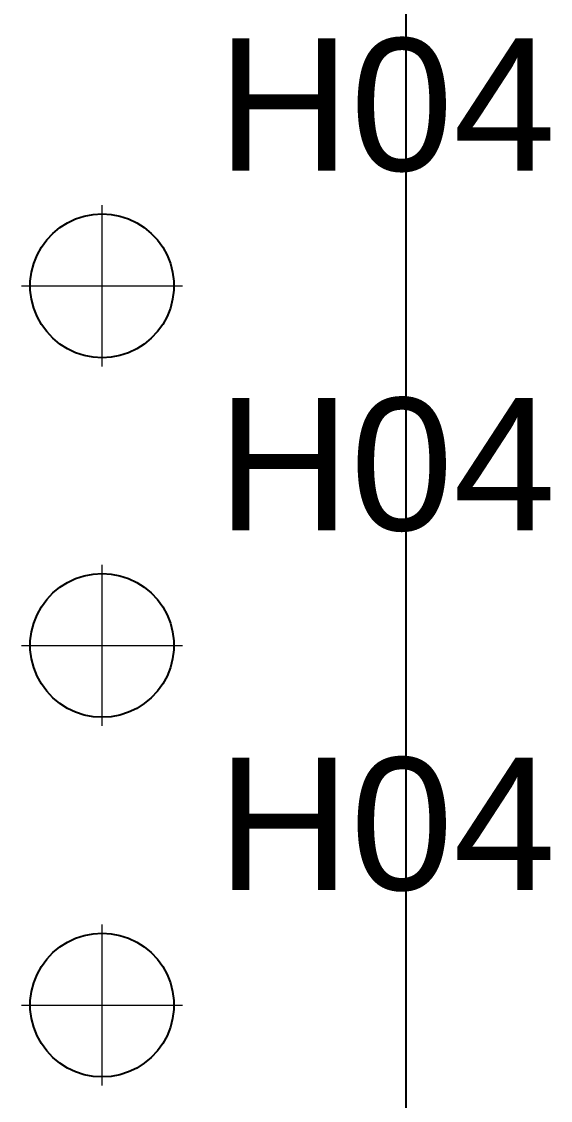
# Paper-space layout '01_三视图' of a CAD drawing. Header units: millimetres. Extents: x 8 to 451, y 8 to 289.
# Drawn here: x 165.56 to 174.76, y 206.8 to 225.55 of the extents above; entities that cross this region are included whole.
import ezdxf

# ---------------------------------------------------------------- set-up
doc = ezdxf.new("R2010")
doc.units = ezdxf.units.MM
doc.linetypes.add('WP_HIDDEN', pattern=[2.3, 1.5, -0.8])
for name, color, linetype, lineweight in [('ANNOTATIONS', 7, 'CONTINUOUS', 18), ('HIDDEN', 7, 'WP_HIDDEN', 13), ('VISIBLE', 7, 'CONTINUOUS', 25)]:
    doc.layers.add(name, color=color, linetype=linetype, lineweight=lineweight)
doc.styles.add('CJK', font='Arial Unicode.ttf')

psp = doc.layouts.new('01_三视图')

# ---------------------------------------------------------------- linework, layer by layer
at = {"layer": 'ANNOTATIONS'}
for p, q in [((166.963, 219.563), (166.963, 222.363)), ((165.563, 220.963), (168.363, 220.963)), ((166.963, 213.313), (166.963, 216.113)), ((165.563, 214.713), (168.363, 214.713)), ((166.963, 207.063), (166.963, 209.863)), ((165.563, 208.463), (168.363, 208.463))]:
    psp.add_line(p, q, dxfattribs=at)
at = {"layer": 'HIDDEN'}
psp.add_lwpolyline([(172.25, 138.75), (172.25, 246.25)], dxfattribs=at)
at = {"layer": 'VISIBLE'}
for points in [[(172.25, 140.25), (172.25, 246.25)], [(166.963, 219.713), (166.806, 219.723), (166.652, 219.752), (166.503, 219.8), (166.36, 219.867), (166.228, 219.951), (166.107, 220.051), (166, 220.166), (165.907, 220.293), (165.832, 220.43), (165.774, 220.576), (165.735, 220.728), (165.715, 220.884), (165.715, 221.041), (165.735, 221.197), (165.774, 221.349), (165.832, 221.495), (165.907, 221.632), (166, 221.759), (166.107, 221.874), (166.228, 221.974), (166.36, 222.058), (166.503, 222.125), (166.652, 222.173), (166.806, 222.203), (166.963, 222.213), (167.119, 222.203), (167.274, 222.173), (167.423, 222.125), (167.565, 222.058), (167.697, 221.974), (167.818, 221.874), (167.926, 221.759), (168.018, 221.632), (168.094, 221.495), (168.152, 221.349), (168.191, 221.197), (168.21, 221.041), (168.21, 220.884), (168.191, 220.728), (168.152, 220.576), (168.094, 220.43), (168.018, 220.293), (167.926, 220.166), (167.818, 220.051), (167.697, 219.951), (167.565, 219.867), (167.423, 219.8), (167.274, 219.752), (167.119, 219.723), (166.963, 219.713)], [(166.963, 213.463), (166.806, 213.473), (166.652, 213.502), (166.503, 213.55), (166.36, 213.617), (166.228, 213.701), (166.107, 213.801), (166, 213.916), (165.907, 214.043), (165.832, 214.18), (165.774, 214.326), (165.735, 214.478), (165.715, 214.634), (165.715, 214.791), (165.735, 214.947), (165.774, 215.099), (165.832, 215.245), (165.907, 215.382), (166, 215.509), (166.107, 215.624), (166.228, 215.724), (166.36, 215.808), (166.503, 215.875), (166.652, 215.923), (166.806, 215.953), (166.963, 215.963), (167.119, 215.953), (167.274, 215.923), (167.423, 215.875), (167.565, 215.808), (167.697, 215.724), (167.818, 215.624), (167.926, 215.509), (168.018, 215.382), (168.094, 215.245), (168.152, 215.099), (168.191, 214.947), (168.21, 214.791), (168.21, 214.634), (168.191, 214.478), (168.152, 214.326), (168.094, 214.18), (168.018, 214.043), (167.926, 213.916), (167.818, 213.801), (167.697, 213.701), (167.565, 213.617), (167.423, 213.55), (167.274, 213.502), (167.119, 213.473), (166.963, 213.463)], [(166.963, 207.213), (166.806, 207.223), (166.652, 207.252), (166.503, 207.3), (166.36, 207.367), (166.228, 207.451), (166.107, 207.551), (166, 207.666), (165.907, 207.793), (165.832, 207.93), (165.774, 208.076), (165.735, 208.228), (165.715, 208.384), (165.715, 208.541), (165.735, 208.697), (165.774, 208.849), (165.832, 208.995), (165.907, 209.132), (166, 209.259), (166.107, 209.374), (166.228, 209.474), (166.36, 209.558), (166.503, 209.625), (166.652, 209.673), (166.806, 209.703), (166.963, 209.713), (167.119, 209.703), (167.274, 209.673), (167.423, 209.625), (167.565, 209.558), (167.697, 209.474), (167.818, 209.374), (167.926, 209.259), (168.018, 209.132), (168.094, 208.995), (168.152, 208.849), (168.191, 208.697), (168.21, 208.541), (168.21, 208.384), (168.191, 208.228), (168.152, 208.076), (168.094, 207.93), (168.018, 207.793), (167.926, 207.666), (167.818, 207.551), (167.697, 207.451), (167.565, 207.367), (167.423, 207.3), (167.274, 207.252), (167.119, 207.223), (166.963, 207.213)]]:
    psp.add_lwpolyline(points, dxfattribs=at)

# ---------------------------------------------------------------- texts
at = {"layer": 'ANNOTATIONS', "style": 'CJK'}
for p in [(168.963, 222.963), (168.963, 216.713), (168.963, 210.463)]:
    psp.add_text('H04', height=2.3, dxfattribs=at).set_placement(p)

doc.saveas('drawing.dxf')
